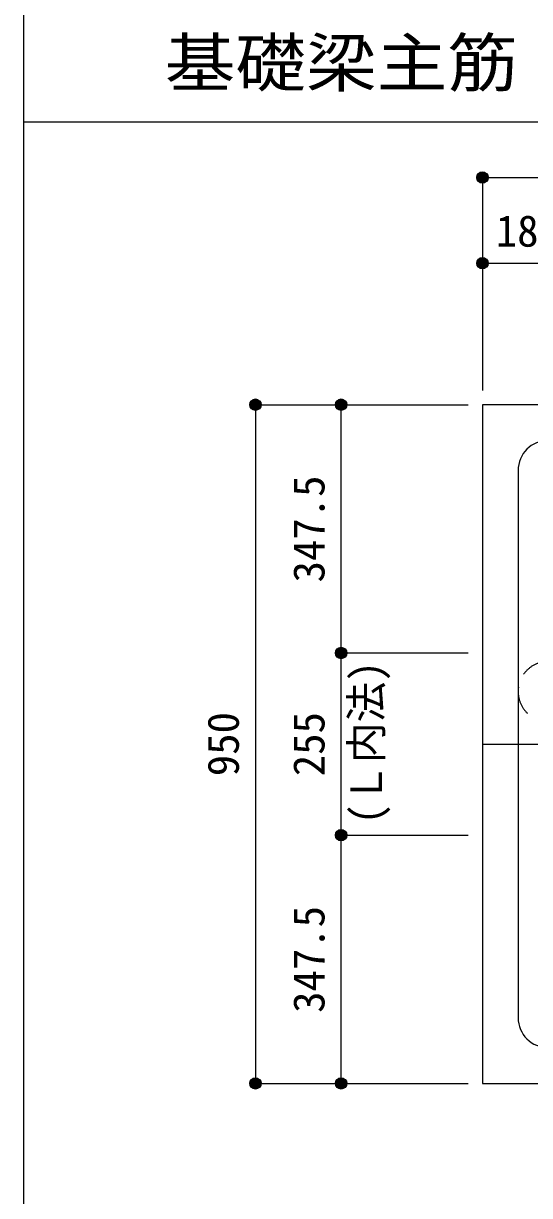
# Model space of a CAD drawing. Units: millimetres at full size, sheet at 1:20. Extents: x -3982 to 3969, y -2797 to 2801.
# Drawn here: x -3982 to -3273, y -1651 to -10 of the extents above; entities that cross this region are included whole.
import ezdxf
from ezdxf.enums import TextEntityAlignment as Align

# ---------------------------------------------------------------- set-up
doc = ezdxf.new("R2010")
doc.units = ezdxf.units.MM
doc.header["$LTSCALE"] = 20
doc.header["$PDMODE"] = 32
doc.header["$PDSIZE"] = 10
doc.linetypes.add('CHAIN1', pattern=[8, 5, -1, 1, -1])
doc.linetypes.add('DASHED2', pattern=[3, 2, -1])
for name, color, linetype in [('6-1_躯体線', 2, 'Continuous'), ('6-4_フープ', 7, 'Continuous'), ('6-7_文字', 7, 'Continuous'), ('6-C_中子', 7, 'DASHED2'), ('6-D_寸法', 4, 'Continuous'), ('F-0_枠', 6, 'Continuous')]:
    doc.layers.add(name, color=color, linetype=linetype)
doc.styles.add('ＭＳ ゴシック', font='')
doc.styles.get('ＭＳ ゴシック').set_extended_font_data('MS Gothic')

msp = doc.modelspace()

# ---------------------------------------------------------------- linework, layer by layer
at = {"layer": '6-1_躯体線'}
for p, q in [((-3338.87, -543.84), (-3338.87, -1493.84)), ((-1988.87, -543.84), (-3338.87, -543.84)), ((-3338.87, -1493.84), (-3159.37, -1493.84))]:
    msp.add_line(p, q, dxfattribs=at)
at = {"layer": '6-4_フープ'}
msp.add_line((-3288.87, -635.84), (-3288.87, -1401.84), dxfattribs=at)
for centre, start, end in [((-3246.87, -635.84), 90, 180), ((-3246.87, -1401.84), 180, 270)]:
    msp.add_arc(centre, 42, start, end, dxfattribs=at)
at = {"layer": '6-C_中子'}
msp.add_arc((-3246.87, -945.34), 42, 90, 270, dxfattribs=at)
at = {"layer": '6-D_寸法'}
for p, q in [((-3338.87, -225.81), (-3338.87, -345.81)), ((-3338.87, -225.81), (-3338.87, -345.81)), ((-3338.87, -225.81), (-2388.87, -225.81)), ((-3338.87, -345.81), (-3338.87, -523.84)), ((-3338.87, -345.81), (-3338.87, -523.84)), ((-3338.87, -345.81), (-3338.87, -523.84)), ((-3338.87, -345.81), (-3151.37, -345.81)), ((-3656.89, -543.84), (-3536.89, -543.84)), ((-3656.89, -543.84), (-3656.89, -1493.84)), ((-3536.89, -543.84), (-3358.87, -543.84)), ((-3536.89, -543.84), (-3358.87, -543.84)), ((-3536.89, -543.84), (-3358.87, -543.84)), ((-3536.89, -543.84), (-3358.87, -543.84)), ((-3536.89, -543.84), (-3358.87, -543.84)), ((-3536.89, -543.84), (-3358.87, -543.84)), ((-3536.89, -543.84), (-3358.87, -543.84)), ((-3536.89, -543.84), (-3358.87, -543.84)), ((-3536.89, -543.84), (-3358.87, -543.84)), ((-3536.89, -543.84), (-3358.87, -543.84)), ((-3536.89, -543.84), (-3358.87, -543.84)), ((-3536.89, -1146.34), (-3536.89, -891.34)), ((-3536.89, -891.34), (-3358.87, -891.34)), ((-3536.89, -1493.84), (-3536.89, -1146.34)), ((-3536.89, -1146.34), (-3358.87, -1146.34)), ((-3656.89, -1493.84), (-3536.89, -1493.84)), ((-3536.89, -1493.84), (-3358.87, -1493.84)), ((-3536.89, -1493.84), (-3358.87, -1493.84)), ((-3536.89, -1493.84), (-3358.87, -1493.84)), ((-3536.89, -1493.84), (-3358.87, -1493.84)), ((-3536.89, -1493.84), (-3358.87, -1493.84)), ((-3536.89, -1493.84), (-3358.87, -1493.84)), ((-3536.89, -1493.84), (-3358.87, -1493.84)), ((-3536.89, -1493.84), (-3358.87, -1493.84)), ((-3536.89, -1493.84), (-3358.87, -1493.84)), ((-3536.89, -1493.84), (-3358.87, -1493.84)), ((-3536.89, -1493.84), (-3358.87, -1493.84))]:
    msp.add_line(p, q, dxfattribs=at)
at = {"layer": '6-D_寸法', "linetype": 'CHAIN1'}
msp.add_line((-3338.87, -1018.84), (-2388.87, -1018.84), dxfattribs=at)
at = {"layer": '6-D_寸法'}
for points in [[(-3536.89, -891.34), (-3536.89, -543.84), (-3358.87, -543.84)], [(-3656.89, -1493.84), (-3536.89, -1493.84), (-3358.87, -1493.84)], [(-3656.89, -1493.84), (-3536.89, -1493.84), (-3358.87, -1493.84)]]:
    msp.add_lwpolyline(points, dxfattribs=at)
for centre, radius in [((-3338.87, -225.81), 8), ((-3338.87, -225.81), 7.2), ((-3338.87, -225.81), 6.4), ((-3338.87, -225.81), 5.6), ((-3338.87, -225.81), 4.8), ((-3338.87, -225.81), 4), ((-3338.87, -225.81), 3.2), ((-3338.87, -225.81), 2.4), ((-3338.87, -225.81), 1.6), ((-3338.87, -225.81), 0.8), ((-3338.87, -345.81), 8), ((-3338.87, -345.81), 7.2), ((-3338.87, -345.81), 6.4), ((-3338.87, -345.81), 5.6), ((-3338.87, -345.81), 4.8), ((-3338.87, -345.81), 4), ((-3338.87, -345.81), 3.2), ((-3338.87, -345.81), 2.4), ((-3338.87, -345.81), 1.6), ((-3338.87, -345.81), 0.8), ((-3656.89, -543.84), 8), ((-3656.89, -543.84), 7.2), ((-3656.89, -543.84), 6.4), ((-3656.89, -543.84), 5.6), ((-3656.89, -543.84), 4.8), ((-3656.89, -543.84), 4), ((-3656.89, -543.84), 3.2), ((-3536.89, -543.84), 8), ((-3536.89, -543.84), 7.2), ((-3536.89, -543.84), 6.4), ((-3536.89, -543.84), 5.6), ((-3536.89, -543.84), 4.8), ((-3536.89, -543.84), 4), ((-3536.89, -543.84), 3.2), ((-3656.89, -543.84), 2.4), ((-3656.89, -543.84), 1.6), ((-3656.89, -543.84), 0.8), ((-3536.89, -543.84), 2.4), ((-3536.89, -543.84), 1.6), ((-3536.89, -543.84), 0.8), ((-3536.89, -891.34), 8), ((-3536.89, -891.34), 7.2), ((-3536.89, -891.34), 6.4), ((-3536.89, -891.34), 5.6), ((-3536.89, -891.34), 4.8), ((-3536.89, -891.34), 4), ((-3536.89, -891.34), 3.2), ((-3536.89, -891.34), 2.4), ((-3536.89, -891.34), 1.6), ((-3536.89, -891.34), 0.8), ((-3536.89, -1146.34), 8), ((-3536.89, -1146.34), 7.2), ((-3536.89, -1146.34), 6.4), ((-3536.89, -1146.34), 5.6), ((-3536.89, -1146.34), 4.8), ((-3536.89, -1146.34), 4), ((-3536.89, -1146.34), 3.2), ((-3536.89, -1146.34), 2.4), ((-3536.89, -1146.34), 1.6), ((-3536.89, -1146.34), 0.8), ((-3656.89, -1493.84), 8), ((-3656.89, -1493.84), 7.2), ((-3656.89, -1493.84), 6.4), ((-3656.89, -1493.84), 5.6), ((-3656.89, -1493.84), 4.8), ((-3656.89, -1493.84), 4), ((-3656.89, -1493.84), 3.2), ((-3656.89, -1493.84), 2.4), ((-3656.89, -1493.84), 1.6), ((-3536.89, -1493.84), 8), ((-3536.89, -1493.84), 7.2), ((-3536.89, -1493.84), 6.4), ((-3536.89, -1493.84), 5.6), ((-3536.89, -1493.84), 4.8), ((-3536.89, -1493.84), 4), ((-3536.89, -1493.84), 3.2), ((-3536.89, -1493.84), 2.4), ((-3536.89, -1493.84), 1.6), ((-3656.89, -1493.84), 0.8), ((-3536.89, -1493.84), 0.8)]:
    msp.add_circle(centre, radius, dxfattribs=at)
at = {"layer": '6-D_寸法', "color": 7}
for p in [(-3338.87, -225.81), (-3338.87, -345.81), (-3656.89, -543.84), (-3536.89, -543.84), (-3536.89, -891.34), (-3536.89, -1146.34), (-3656.89, -1493.84), (-3536.89, -1493.84)]:
    msp.add_point(p, dxfattribs=at)
at = {"layer": 'F-0_枠'}
msp.add_line((-3981.92, 2800.77), (-3981.92, -2796.83), dxfattribs=at)
at = {"layer": 'F-0_枠', "color": 2}
msp.add_line((-3981.92, -148.03), (2482.4, -148.03), dxfattribs=at)

# ---------------------------------------------------------------- texts
at = {"layer": '6-7_文字', "color": 2, "style": 'ＭＳ ゴシック', "width": 1.1}
msp.add_text('\u3000\u3000基礎梁主筋\u3000５本タイプ', height=65.98, dxfattribs=at).set_placement((-3981.92, -118.03), align=Align.BOTTOM_LEFT)
at = {"layer": '6-D_寸法', "style": 'ＭＳ ゴシック'}
msp.add_text('187.5', height=43.99, dxfattribs=at).set_placement((-3320.12, -335.81), align=Align.BOTTOM_LEFT)
for s, p in [('347.5', (-3546.89, -792.59)), ('950', (-3666.89, -1063.84)), ('255', (-3546.89, -1063.84)), ('347.5', (-3546.89, -1395.09))]:
    msp.add_text(s, height=43.99, rotation=90, dxfattribs=at).set_placement(p, align=Align.BOTTOM_LEFT)
at = {"layer": '6-D_寸法', "style": 'ＭＳ ゴシック', "width": 0.95}
msp.add_text('(Ｌ内法)', height=43.99, rotation=90, dxfattribs=at).set_placement((-3466.41, -1130.94), align=Align.BOTTOM_LEFT)

doc.saveas('drawing.dxf')
